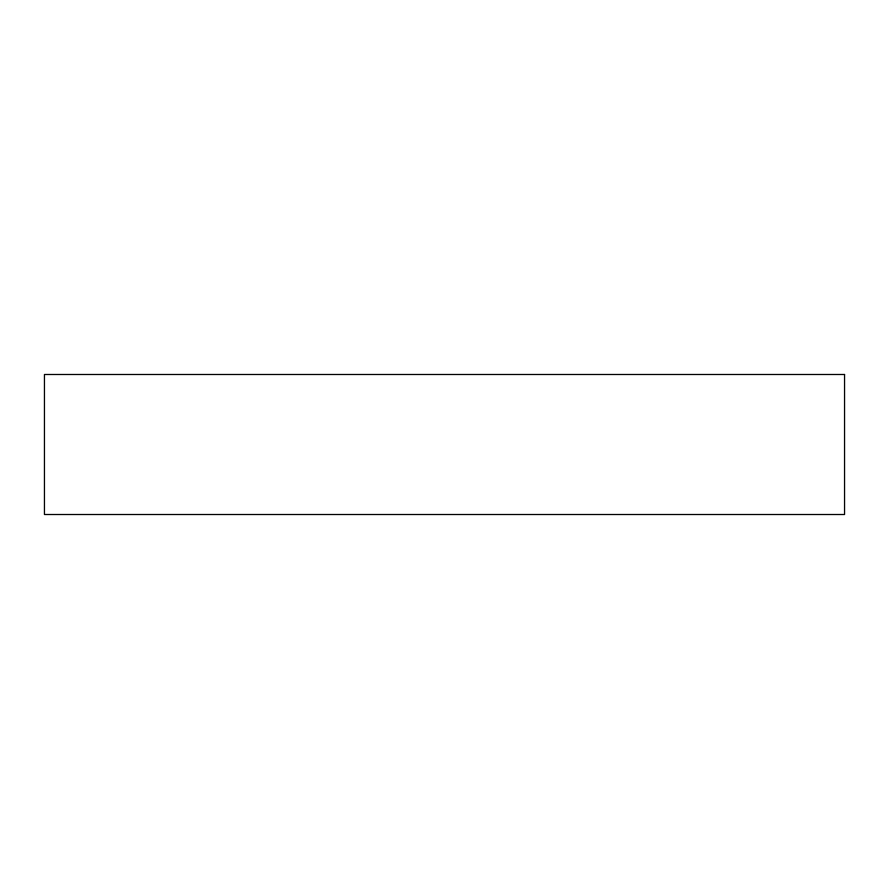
<?xml version="1.0" encoding="UTF-8"?>
<svg xmlns="http://www.w3.org/2000/svg" width="889" height="889" viewBox="0 0 889 889"><rect width="100%" height="100%" fill="white"/><g stroke="black" fill="none" stroke-linecap="round" stroke-linejoin="round"><path stroke-width="1.33" d="M844.55 374.491L44.45 374.491L44.45 514.509L844.55 514.509L844.55 374.491"/></g></svg>
